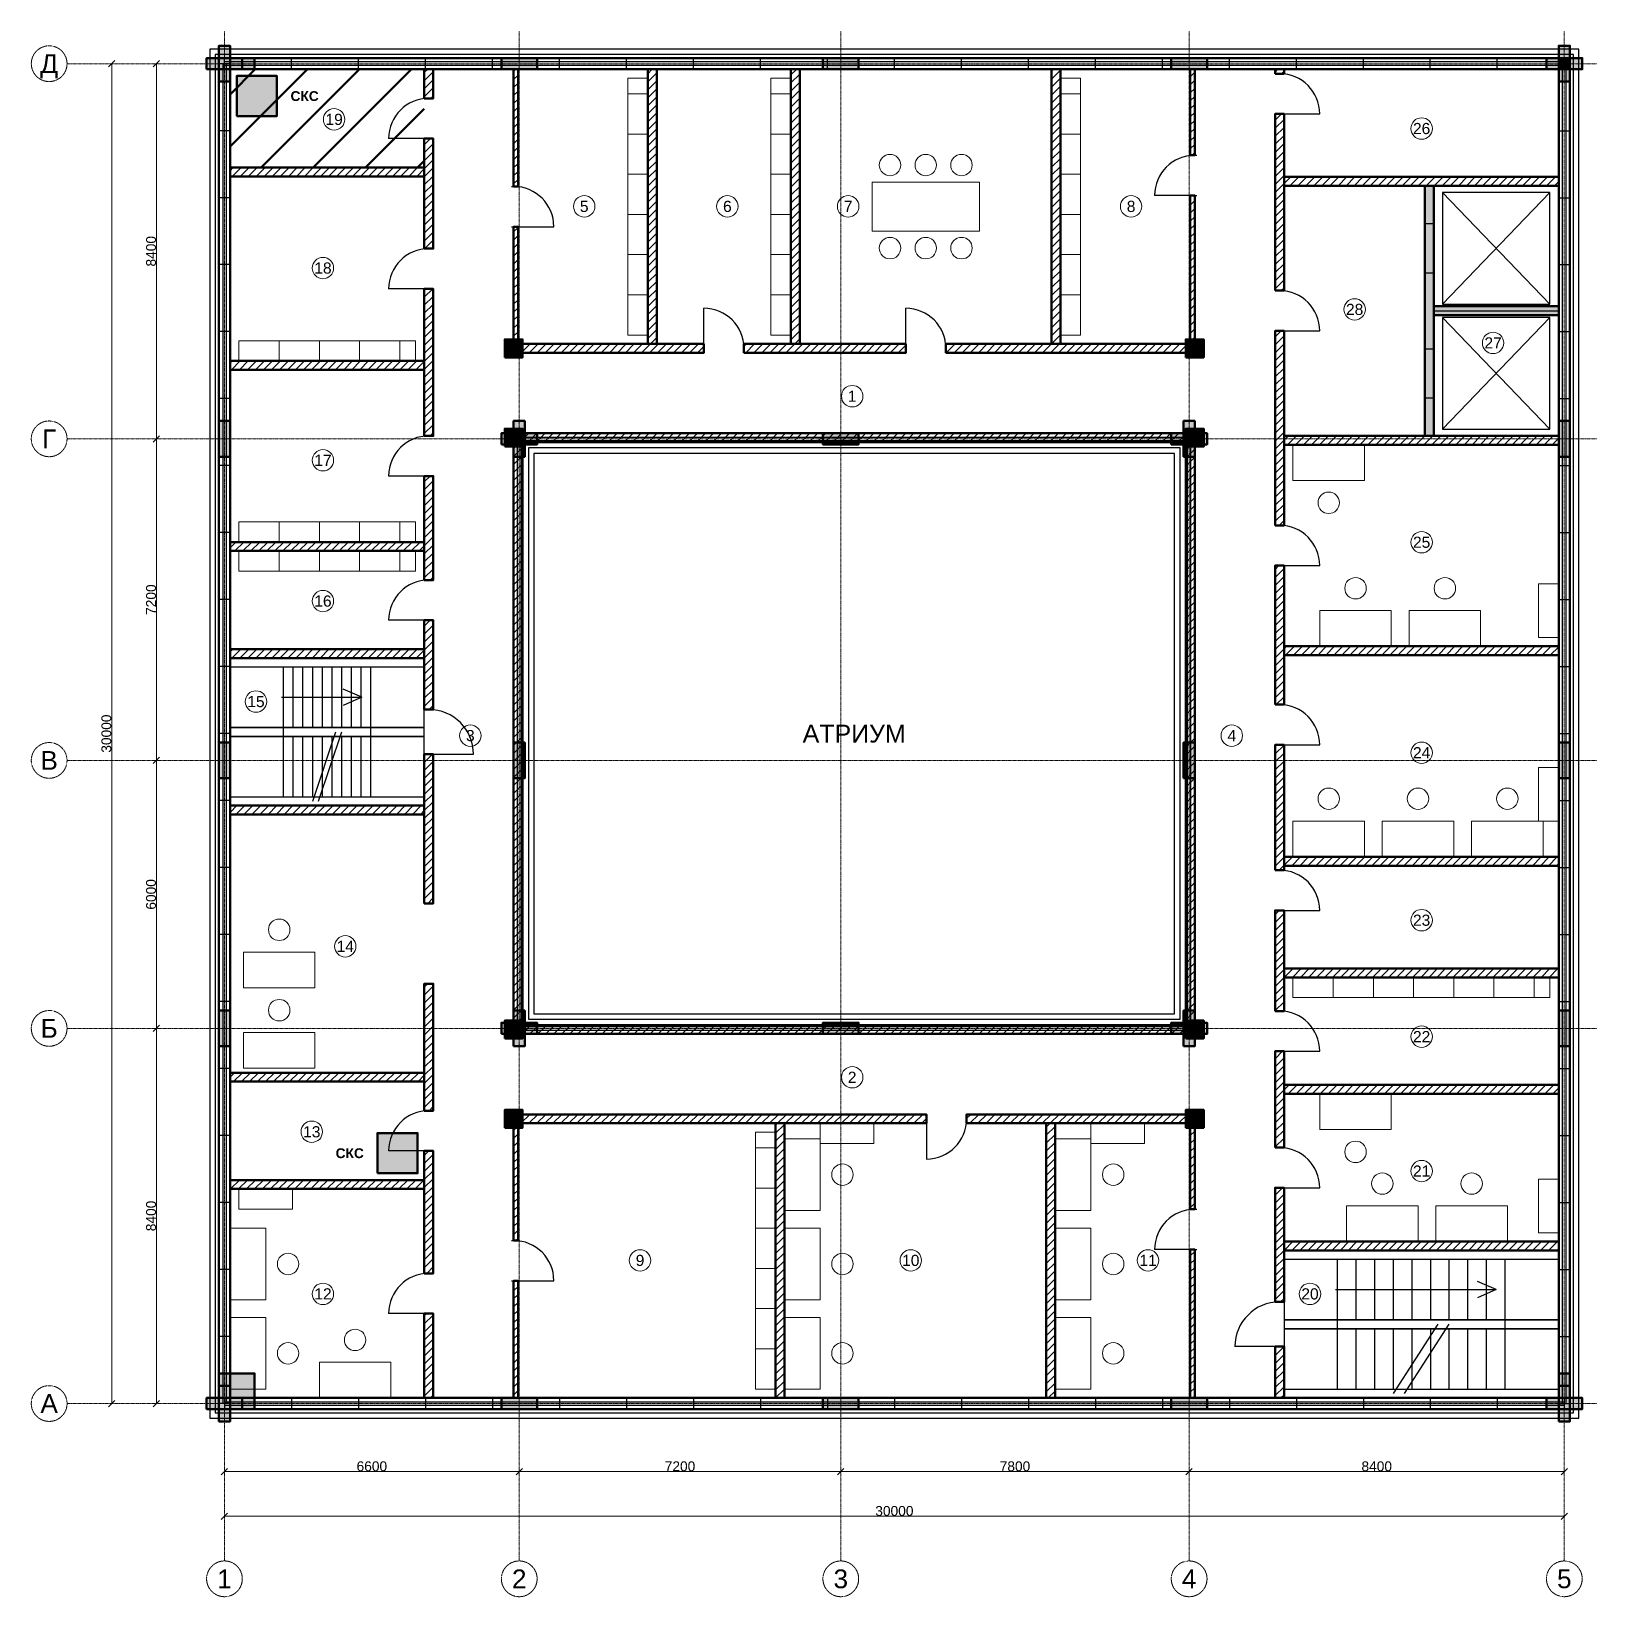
# Model space of a CAD drawing. Header units: millimetres. Extents: x -4325 to 30725, y -4325 to 30725.
import ezdxf
from ezdxf.enums import TextEntityAlignment as Align

# ---------------------------------------------------------------- set-up
doc = ezdxf.new("R2010")
doc.units = ezdxf.units.MM
doc.linetypes.add('CENTER2', pattern=[2.541, 1.587, -0.318, 0.318, -0.318])
for name, color, linetype, lineweight in [('A-ANNO-ROOM', 7, 'CONTINUOUS', 18), ('A-DIMS', 8, 'CONTINUOUS', 13), ('A-DOOR', 3, 'CONTINUOUS', 25), ('A-ELEV', 7, 'CONTINUOUS', 25), ('A-FACADE-PANEL', 8, 'CONTINUOUS', 25), ('A-FURN', 8, 'CONTINUOUS', 18), ('A-GLAZ-RIBBON', 5, 'CONTINUOUS', 25), ('A-GRID', 8, 'CENTER2', 13), ('A-HATCH', 9, 'CONTINUOUS', 9), ('A-OUTLINE', 7, 'CONTINUOUS', 50), ('A-STAIR', 7, 'CONTINUOUS', 25), ('A-WALL-BLOCK', 9, 'CONTINUOUS', 50), ('A-WALL-RC', 7, 'CONTINUOUS', 50), ('E-SCS-RISER', 1, 'CONTINUOUS', 50), ('E-SERVER-ROOM', 1, 'CONTINUOUS', 50)]:
    doc.layers.add(name, color=color, linetype=linetype, lineweight=lineweight)
doc.styles.add('Arial', font='arial.ttf')
doc.styles.add('Arial-Bold', font='arialbd.ttf')
doc.styles.get("Standard").update_dxf_attribs({"font": 'arial.ttf'})

msp = doc.modelspace()

# ---------------------------------------------------------------- hatches: boundary and pattern name
at = {"layer": 'A-HATCH'}
h = msp.add_hatch(dxfattribs=at)
h.set_pattern_fill('ANSI31', scale=40)
h.paths.add_polyline_path([(4475, 29224), (4675, 29224), (4675, 29875), (4675, 29875), (4475, 29875), (4475, 29875)])
h = msp.add_hatch(dxfattribs=at)
h.set_pattern_fill('ANSI31', scale=40)
h.paths.add_polyline_path([(6475, 27250), (6575, 27250), (6575, 29875), (6575, 29875), (6475, 29875), (6475, 29875)])
h = msp.add_hatch(dxfattribs=at)
h.set_pattern_fill('ANSI31', scale=40)
h.paths.add_polyline_path([(9480, 23725), (9680, 23725), (9680, 29875), (9680, 29875), (9480, 29875), (9480, 29875)])
h = msp.add_hatch(dxfattribs=at)
h.set_pattern_fill('ANSI31', scale=40)
h.paths.add_polyline_path([(12685, 23725), (12885, 23725), (12885, 29875), (12885, 29875), (12685, 29875), (12685, 29875)])
h = msp.add_hatch(dxfattribs=at)
h.set_pattern_fill('ANSI31', scale=40)
h.paths.add_polyline_path([(18520, 23725), (18720, 23725), (18720, 29875), (18720, 29875), (18520, 29875), (18520, 29875)])
h = msp.add_hatch(dxfattribs=at)
h.set_pattern_fill('ANSI31', scale=40)
h.paths.add_polyline_path([(21625, 27950), (21725, 27950), (21725, 29875), (21725, 29875), (21625, 29875), (21625, 29875)])
h = msp.add_hatch(dxfattribs=at)
h.set_pattern_fill('ANSI31', scale=40)
h.paths.add_polyline_path([(23525, 29775), (23725, 29775), (23725, 29875), (23725, 29875), (23525, 29875), (23525, 29875)])
h = msp.add_hatch(dxfattribs=at)
h.set_pattern_fill('ANSI31', scale=40)
h.paths.add_polyline_path([(23525, 24918), (23725, 24918), (23725, 28875), (23525, 28875)])
h = msp.add_hatch(dxfattribs=at)
h.set_pattern_fill('ANSI31', scale=40)
h.paths.add_polyline_path([(4475, 25858.5), (4675, 25858.5), (4675, 28324), (4475, 28324)])
h = msp.add_hatch(dxfattribs=at)
h.set_pattern_fill('ANSI31', scale=40)
h.paths.add_polyline_path([(125, 27473), (125, 27473), (4475, 27473), (4475, 27673), (125, 27673), (125, 27673)])
h = msp.add_hatch(dxfattribs=at)
h.set_pattern_fill('ANSI31', scale=40)
h.paths.add_polyline_path([(23725, 27268), (29875, 27268), (29875, 27268), (29875, 27468), (29875, 27468), (23725, 27468)])
h = msp.add_hatch(dxfattribs=at)
h.set_pattern_fill('ANSI31', scale=40)
h.paths.add_polyline_path([(21625, 23725), (21725, 23725), (21725, 27050), (21625, 27050)])
h = msp.add_hatch(dxfattribs=at)
h.set_pattern_fill('ANSI31', scale=40)
h.paths.add_polyline_path([(6475, 23725), (6575, 23725), (6575, 26350), (6475, 26350)])
h = msp.add_hatch(dxfattribs=at)
h.set_pattern_fill('ANSI31', scale=40)
h.paths.add_polyline_path([(4475, 21667), (4675, 21667), (4675, 24958.5), (4475, 24958.5)])
h = msp.add_hatch(dxfattribs=at)
h.set_pattern_fill('ANSI31', scale=40)
h.paths.add_polyline_path([(23525, 19661.5), (23725, 19661.5), (23725, 24018), (23525, 24018)])
h = msp.add_hatch(dxfattribs=at)
h.set_pattern_fill('ANSI31', scale=40)
h.paths.add_polyline_path([(6475, 23525), (10732.5, 23525), (10732.5, 23725), (6475, 23725)])
h = msp.add_hatch(dxfattribs=at)
h.set_pattern_fill('ANSI31', scale=40)
h.paths.add_polyline_path([(11632.5, 23525), (15252.5, 23525), (15252.5, 23725), (11632.5, 23725)])
h = msp.add_hatch(dxfattribs=at)
h.set_pattern_fill('ANSI31', scale=40)
h.paths.add_polyline_path([(16152.5, 23525), (21725, 23525), (21725, 23725), (16152.5, 23725)])
h = msp.add_hatch(dxfattribs=at)
h.set_pattern_fill('ANSI31', scale=40)
h.paths.add_polyline_path([(125, 23144), (125, 23144), (4475, 23144), (4475, 23344), (125, 23344), (125, 23344)])
h = msp.add_hatch(dxfattribs=at)
h.set_pattern_fill('ANSI31', scale=40)
h.paths.add_polyline_path([(6475, 21525), (21725, 21525), (21725, 21725), (6475, 21725)])
h = msp.add_hatch(dxfattribs=at)
h.set_pattern_fill('ANSI31', scale=40)
h.paths.add_polyline_path([(6475, 8475), (6675, 8475), (6675, 21525), (6475, 21525)])
h = msp.add_hatch(dxfattribs=at)
h.set_pattern_fill('ANSI31', scale=40)
h.paths.add_polyline_path([(21525, 8475), (21725, 8475), (21725, 21525), (21525, 21525)])
h = msp.add_hatch(dxfattribs=at)
h.set_pattern_fill('ANSI31', scale=40)
h.paths.add_polyline_path([(23725, 21468), (29875, 21468), (29875, 21468), (29875, 21668), (29875, 21668), (23725, 21668)])
h = msp.add_hatch(dxfattribs=at)
h.set_pattern_fill('ANSI31', scale=40)
h.paths.add_polyline_path([(4475, 18439), (4675, 18439), (4675, 20767), (4475, 20767)])
h = msp.add_hatch(dxfattribs=at)
h.set_pattern_fill('ANSI31', scale=40)
h.paths.add_polyline_path([(125, 19090), (125, 19090), (4475, 19090), (4475, 19290), (125, 19290), (125, 19290)])
h = msp.add_hatch(dxfattribs=at)
h.set_pattern_fill('ANSI31', scale=40)
h.paths.add_polyline_path([(23525, 15648.5), (23725, 15648.5), (23725, 18761.5), (23525, 18761.5)])
h = msp.add_hatch(dxfattribs=at)
h.set_pattern_fill('ANSI31', scale=40)
h.paths.add_polyline_path([(4475, 15538), (4675, 15538), (4675, 17539), (4475, 17539)])
h = msp.add_hatch(dxfattribs=at)
h.set_pattern_fill('ANSI31', scale=40)
h.paths.add_polyline_path([(125, 16688), (125, 16688), (4475, 16688), (4475, 16888), (125, 16888), (125, 16888)])
h = msp.add_hatch(dxfattribs=at)
h.set_pattern_fill('ANSI31', scale=40)
h.paths.add_polyline_path([(23725, 16755), (29875, 16755), (29875, 16755), (29875, 16955), (29875, 16955), (23725, 16955)])
h = msp.add_hatch(dxfattribs=at)
h.set_pattern_fill('ANSI31', scale=40)
h.paths.add_polyline_path([(23525, 11942), (23725, 11942), (23725, 14748.5), (23525, 14748.5)])
h = msp.add_hatch(dxfattribs=at)
h.set_pattern_fill('ANSI31', scale=40)
h.paths.add_polyline_path([(4475, 11197.5), (4675, 11197.5), (4675, 14538), (4475, 14538)])
h = msp.add_hatch(dxfattribs=at)
h.set_pattern_fill('ANSI31', scale=40)
h.paths.add_polyline_path([(125, 13188), (125, 13188), (4475, 13188), (4475, 13388), (125, 13388), (125, 13388)])
h = msp.add_hatch(dxfattribs=at)
h.set_pattern_fill('ANSI31', scale=40)
h.paths.add_polyline_path([(23725, 12042), (29875, 12042), (29875, 12042), (29875, 12242), (29875, 12242), (23725, 12242)])
h = msp.add_hatch(dxfattribs=at)
h.set_pattern_fill('ANSI31', scale=40)
h.paths.add_polyline_path([(23525, 8788.5), (23725, 8788.5), (23725, 11042), (23525, 11042)])
h = msp.add_hatch(dxfattribs=at)
h.set_pattern_fill('ANSI31', scale=40)
h.paths.add_polyline_path([(23725, 9542), (29875, 9542), (29875, 9542), (29875, 9742), (29875, 9742), (23725, 9742)])
h = msp.add_hatch(dxfattribs=at)
h.set_pattern_fill('ANSI31', scale=40)
h.paths.add_polyline_path([(4475, 6556), (4675, 6556), (4675, 9397.5), (4475, 9397.5)])
h = msp.add_hatch(dxfattribs=at)
h.set_pattern_fill('ANSI31', scale=40)
h.paths.add_polyline_path([(6475, 8275), (21725, 8275), (21725, 8475), (6475, 8475)])
h = msp.add_hatch(dxfattribs=at)
h.set_pattern_fill('ANSI31', scale=40)
h.paths.add_polyline_path([(23525, 5730), (23725, 5730), (23725, 7888.5), (23525, 7888.5)])
h = msp.add_hatch(dxfattribs=at)
h.set_pattern_fill('ANSI31', scale=40)
h.paths.add_polyline_path([(125, 7207), (125, 7207), (4475, 7207), (4475, 7407), (125, 7407), (125, 7407)])
h = msp.add_hatch(dxfattribs=at)
h.set_pattern_fill('ANSI31', scale=40)
h.paths.add_polyline_path([(23725, 6935), (29875, 6935), (29875, 6935), (29875, 7135), (29875, 7135), (23725, 7135)])
h = msp.add_hatch(dxfattribs=at)
h.set_pattern_fill('ANSI31', scale=40)
h.paths.add_polyline_path([(6475, 6275), (15718, 6275), (15718, 6475), (6475, 6475)])
h = msp.add_hatch(dxfattribs=at)
h.set_pattern_fill('ANSI31', scale=40)
h.paths.add_polyline_path([(16618, 6275), (21725, 6275), (21725, 6475), (16618, 6475)])
h = msp.add_hatch(dxfattribs=at)
h.set_pattern_fill('ANSI31', scale=40)
h.paths.add_polyline_path([(6475, 3650), (6575, 3650), (6575, 6275), (6475, 6275)])
h = msp.add_hatch(dxfattribs=at)
h.set_pattern_fill('ANSI31', scale=40)
h.paths.add_polyline_path([(12337, 125), (12537, 125), (12537, 125), (12537, 6275), (12337, 6275), (12337, 125)])
h = msp.add_hatch(dxfattribs=at)
h.set_pattern_fill('ANSI31', scale=40)
h.paths.add_polyline_path([(18399, 125), (18599, 125), (18599, 125), (18599, 6275), (18399, 6275), (18399, 125)])
h = msp.add_hatch(dxfattribs=at)
h.set_pattern_fill('ANSI31', scale=40)
h.paths.add_polyline_path([(21625, 4350), (21725, 4350), (21725, 6275), (21625, 6275)])
h = msp.add_hatch(dxfattribs=at)
h.set_pattern_fill('ANSI31', scale=40)
h.paths.add_polyline_path([(4475, 2915), (4675, 2915), (4675, 5656), (4475, 5656)])
h = msp.add_hatch(dxfattribs=at)
h.set_pattern_fill('ANSI31', scale=40)
h.paths.add_polyline_path([(125, 4805), (125, 4805), (4475, 4805), (4475, 5005), (125, 5005), (125, 5005)])
h = msp.add_hatch(dxfattribs=at)
h.set_pattern_fill('ANSI31', scale=40)
h.paths.add_polyline_path([(23525, 2275), (23725, 2275), (23725, 4830), (23525, 4830)])
h = msp.add_hatch(dxfattribs=at)
h.set_pattern_fill('ANSI31', scale=40)
h.paths.add_polyline_path([(23725, 3425), (29875, 3425), (29875, 3425), (29875, 3625), (29875, 3625), (23725, 3625)])
h = msp.add_hatch(dxfattribs=at)
h.set_pattern_fill('ANSI31', scale=40)
h.paths.add_polyline_path([(21625, 125), (21725, 125), (21725, 125), (21725, 3450), (21625, 3450), (21625, 125)])
h = msp.add_hatch(dxfattribs=at)
h.set_pattern_fill('ANSI31', scale=40)
h.paths.add_polyline_path([(6475, 125), (6575, 125), (6575, 125), (6575, 2750), (6475, 2750), (6475, 125)])
h = msp.add_hatch(dxfattribs=at)
h.set_pattern_fill('ANSI31', scale=40)
h.paths.add_polyline_path([(4475, 125), (4675, 125), (4675, 125), (4675, 2015), (4475, 2015), (4475, 125)])
h = msp.add_hatch(dxfattribs=at)
h.set_pattern_fill('ANSI31', scale=40)
h.paths.add_polyline_path([(23525, 125), (23725, 125), (23725, 125), (23725, 1275), (23525, 1275), (23525, 125)])
at = {"layer": 'A-WALL-RC'}
h = msp.add_hatch(color=7, dxfattribs=at)
h.dxf.hatch_style = 1
h.paths.add_polyline_path([(-125, 29600), (125, 29600), (125, 30400), (-125, 30400)])
h = msp.add_hatch(color=7, dxfattribs=at)
h.dxf.hatch_style = 1
h.paths.add_polyline_path([(29875, 29600), (30125, 29600), (30125, 30400), (29875, 30400)])
h = msp.add_hatch(color=7, dxfattribs=at)
h.dxf.hatch_style = 1
h.paths.add_polyline_path([(-400, 29875), (400, 29875), (400, 30125), (-400, 30125)])
h = msp.add_hatch(color=7, dxfattribs=at)
h.dxf.hatch_style = 1
h.paths.add_polyline_path([(-125, 29875), (675, 29875), (675, 30125), (-125, 30125)])
h = msp.add_hatch(color=7, dxfattribs=at)
h.dxf.hatch_style = 1
h.paths.add_polyline_path([(6200, 29875), (7000, 29875), (7000, 30125), (6200, 30125)])
h = msp.add_hatch(color=7, dxfattribs=at)
h.dxf.hatch_style = 1
h.paths.add_polyline_path([(13400, 29875), (14200, 29875), (14200, 30125), (13400, 30125)])
h = msp.add_hatch(color=7, dxfattribs=at)
h.dxf.hatch_style = 1
h.paths.add_polyline_path([(21200, 29875), (22000, 29875), (22000, 30125), (21200, 30125)])
h = msp.add_hatch(color=7, dxfattribs=at)
h.dxf.hatch_style = 1
h.paths.add_polyline_path([(29600, 29875), (30400, 29875), (30400, 30125), (29600, 30125)])
h = msp.add_hatch(color=7, dxfattribs=at)
h.dxf.hatch_style = 1
h.paths.add_polyline_path([(29875, 29875), (30125, 29875), (30125, 30125), (29875, 30125)])
h = msp.add_hatch(color=7, dxfattribs=at)
h.dxf.hatch_style = 1
h.paths.add_polyline_path([(26875, 21668), (27075, 21668), (27075, 27268), (26875, 27268)])
h = msp.add_hatch(color=7, dxfattribs=at)
h.dxf.hatch_style = 1
h.paths.add_polyline_path([(27075, 24368), (29875, 24368), (29875, 24368), (29875, 24568), (29875, 24568), (27075, 24568)])
h = msp.add_hatch(color=7, dxfattribs=at)
h.dxf.hatch_style = 1
h.paths.add_polyline_path([(6275, 23425), (6675, 23425), (6675, 23825), (6275, 23825)])
h = msp.add_hatch(color=7, dxfattribs=at)
h.dxf.hatch_style = 1
h.paths.add_polyline_path([(21525, 23425), (21925, 23425), (21925, 23825), (21525, 23825)])
h = msp.add_hatch(color=7, dxfattribs=at)
h.dxf.hatch_style = 1
h.paths.add_polyline_path([(-125, 21200), (125, 21200), (125, 22000), (-125, 22000)])
h = msp.add_hatch(color=7, dxfattribs=at)
h.dxf.hatch_style = 1
h.paths.add_polyline_path([(6275, 21425), (6675, 21425), (6675, 21825), (6275, 21825)])
h = msp.add_hatch(color=7, dxfattribs=at)
h.dxf.hatch_style = 1
h.paths.add_polyline_path([(6475, 21200), (6725, 21200), (6725, 22000), (6475, 22000)])
h = msp.add_hatch(color=7, dxfattribs=at)
h.dxf.hatch_style = 1
h.paths.add_polyline_path([(21475, 21200), (21725, 21200), (21725, 22000), (21475, 22000)])
h = msp.add_hatch(color=7, dxfattribs=at)
h.dxf.hatch_style = 1
h.paths.add_polyline_path([(21525, 21425), (21925, 21425), (21925, 21825), (21525, 21825)])
h = msp.add_hatch(color=7, dxfattribs=at)
h.dxf.hatch_style = 1
h.paths.add_polyline_path([(29875, 21200), (30125, 21200), (30125, 22000), (29875, 22000)])
h = msp.add_hatch(color=7, dxfattribs=at)
h.dxf.hatch_style = 1
h.paths.add_polyline_path([(6200, 21475), (7000, 21475), (7000, 21725), (6200, 21725)])
h = msp.add_hatch(color=7, dxfattribs=at)
h.dxf.hatch_style = 1
h.paths.add_polyline_path([(13400, 21475), (14200, 21475), (14200, 21725), (13400, 21725)])
h = msp.add_hatch(color=7, dxfattribs=at)
h.dxf.hatch_style = 1
h.paths.add_polyline_path([(21200, 21475), (22000, 21475), (22000, 21725), (21200, 21725)])
h = msp.add_hatch(color=7, dxfattribs=at)
h.dxf.hatch_style = 1
h.paths.add_polyline_path([(-125, 14000), (125, 14000), (125, 14800), (-125, 14800)])
h = msp.add_hatch(color=7, dxfattribs=at)
h.dxf.hatch_style = 1
h.paths.add_polyline_path([(6475, 14000), (6725, 14000), (6725, 14800), (6475, 14800)])
h = msp.add_hatch(color=7, dxfattribs=at)
h.dxf.hatch_style = 1
h.paths.add_polyline_path([(21475, 14000), (21725, 14000), (21725, 14800), (21475, 14800)])
h = msp.add_hatch(color=7, dxfattribs=at)
h.dxf.hatch_style = 1
h.paths.add_polyline_path([(29875, 14000), (30125, 14000), (30125, 14800), (29875, 14800)])
h = msp.add_hatch(color=7, dxfattribs=at)
h.dxf.hatch_style = 1
h.paths.add_polyline_path([(-125, 8000), (125, 8000), (125, 8800), (-125, 8800)])
h = msp.add_hatch(color=7, dxfattribs=at)
h.dxf.hatch_style = 1
h.paths.add_polyline_path([(6475, 8000), (6725, 8000), (6725, 8800), (6475, 8800)])
h = msp.add_hatch(color=7, dxfattribs=at)
h.dxf.hatch_style = 1
h.paths.add_polyline_path([(21475, 8000), (21725, 8000), (21725, 8800), (21475, 8800)])
h = msp.add_hatch(color=7, dxfattribs=at)
h.dxf.hatch_style = 1
h.paths.add_polyline_path([(29875, 8000), (30125, 8000), (30125, 8800), (29875, 8800)])
h = msp.add_hatch(color=7, dxfattribs=at)
h.dxf.hatch_style = 1
h.paths.add_polyline_path([(6200, 8275), (7000, 8275), (7000, 8525), (6200, 8525)])
h = msp.add_hatch(color=7, dxfattribs=at)
h.dxf.hatch_style = 1
h.paths.add_polyline_path([(6275, 8175), (6675, 8175), (6675, 8575), (6275, 8575)])
h = msp.add_hatch(color=7, dxfattribs=at)
h.dxf.hatch_style = 1
h.paths.add_polyline_path([(13400, 8275), (14200, 8275), (14200, 8525), (13400, 8525)])
h = msp.add_hatch(color=7, dxfattribs=at)
h.dxf.hatch_style = 1
h.paths.add_polyline_path([(21200, 8275), (22000, 8275), (22000, 8525), (21200, 8525)])
h = msp.add_hatch(color=7, dxfattribs=at)
h.dxf.hatch_style = 1
h.paths.add_polyline_path([(21525, 8175), (21925, 8175), (21925, 8575), (21525, 8575)])
h = msp.add_hatch(color=7, dxfattribs=at)
h.dxf.hatch_style = 1
h.paths.add_polyline_path([(6275, 6175), (6675, 6175), (6675, 6575), (6275, 6575)])
h = msp.add_hatch(color=7, dxfattribs=at)
h.dxf.hatch_style = 1
h.paths.add_polyline_path([(21525, 6175), (21925, 6175), (21925, 6575), (21525, 6575)])
h = msp.add_hatch(color=7, dxfattribs=at)
h.dxf.hatch_style = 1
h.paths.add_polyline_path([(-125, -125), (675, -125), (675, 675), (-125, 675)])
h = msp.add_hatch(color=7, dxfattribs=at)
h.dxf.hatch_style = 1
h.paths.add_polyline_path([(-125, -400), (125, -400), (125, 400), (-125, 400)])
h = msp.add_hatch(color=7, dxfattribs=at)
h.dxf.hatch_style = 1
h.paths.add_polyline_path([(29875, -125), (30125, -125), (30125, 675), (29875, 675)])
h = msp.add_hatch(color=7, dxfattribs=at)
h.dxf.hatch_style = 1
h.paths.add_polyline_path([(29875, -400), (30125, -400), (30125, 400), (29875, 400)])
h = msp.add_hatch(color=7, dxfattribs=at)
h.dxf.hatch_style = 1
h.paths.add_polyline_path([(-400, -125), (400, -125), (400, 125), (-400, 125)])
h = msp.add_hatch(color=7, dxfattribs=at)
h.dxf.hatch_style = 1
h.paths.add_polyline_path([(6200, -125), (7000, -125), (7000, 125), (6200, 125)])
h = msp.add_hatch(color=7, dxfattribs=at)
h.dxf.hatch_style = 1
h.paths.add_polyline_path([(13400, -125), (14200, -125), (14200, 125), (13400, 125)])
h = msp.add_hatch(color=7, dxfattribs=at)
h.dxf.hatch_style = 1
h.paths.add_polyline_path([(21200, -125), (22000, -125), (22000, 125), (21200, 125)])
h = msp.add_hatch(color=7, dxfattribs=at)
h.dxf.hatch_style = 1
h.paths.add_polyline_path([(29600, -125), (30400, -125), (30400, 125), (29600, 125)])
at = {"layer": 'E-SCS-RISER'}
h = msp.add_hatch(color=7, dxfattribs=at)
h.dxf.hatch_style = 1
h.paths.add_polyline_path([(275, 28825), (1175, 28825), (1175, 29725), (275, 29725)])
h = msp.add_hatch(color=7, dxfattribs=at)
h.dxf.hatch_style = 1
h.paths.add_polyline_path([(3425, 5155), (4325, 5155), (4325, 6055), (3425, 6055)])
at = {"layer": 'E-SERVER-ROOM'}
h = msp.add_hatch(dxfattribs=at)
h.set_pattern_fill('ANSI31', scale=260)
h.paths.add_polyline_path([(125, 27673), (4475, 27673), (4475, 29875), (125, 29875)])

# ---------------------------------------------------------------- linework, layer by layer
at = {"layer": 'A-ANNO-ROOM'}
for centre in [(2455, 28753), (26805, 28548), (8055, 26805), (11260, 26805), (13965, 26805), (20300, 26805), (2205, 25424), (25305, 24498), (28405, 23748), (14055, 22555), (2205, 21120), (26805, 19285), (2205, 17968), (705, 15718), (5505, 14955), (22555, 14955), (26805, 14572), (26805, 10822), (2705, 10237), (26805, 8215), (14055, 7305), (1955, 6085), (26805, 5205), (9305, 3205), (15367, 3205), (20679, 3205), (2205, 2455), (24305, 2455)]:
    msp.add_circle(centre, 240, dxfattribs=at)
at = {"layer": 'A-DIMS'}
for p, q in [((-2595.71, 29929.29), (-2454.29, 30070.71)), ((-2525, 0), (-2525, 30000)), ((-1595.71, 29929.29), (-1454.29, 30070.71)), ((-1525, 21600), (-1525, 30000)), ((-1595.71, 21529.29), (-1454.29, 21670.71)), ((-1595.71, 21529.29), (-1454.29, 21670.71)), ((-1525, 14400), (-1525, 21600)), ((-1595.71, 14329.29), (-1454.29, 14470.71)), ((-1595.71, 14329.29), (-1454.29, 14470.71)), ((-1525, 8400), (-1525, 14400)), ((-1595.71, 8329.29), (-1454.29, 8470.71)), ((-1595.71, 8329.29), (-1454.29, 8470.71)), ((-1525, 0), (-1525, 8400)), ((-2595.71, -70.71), (-2454.29, 70.71)), ((-1595.71, -70.71), (-1454.29, 70.71)), ((-70.71, -1595.71), (70.71, -1454.29)), ((0, -1525), (6600, -1525)), ((6529.29, -1595.71), (6670.71, -1454.29)), ((6529.29, -1595.71), (6670.71, -1454.29)), ((6600, -1525), (13800, -1525)), ((13729.29, -1595.71), (13870.71, -1454.29)), ((13729.29, -1595.71), (13870.71, -1454.29)), ((13800, -1525), (21600, -1525)), ((21529.29, -1595.71), (21670.71, -1454.29)), ((21529.29, -1595.71), (21670.71, -1454.29)), ((21600, -1525), (30000, -1525)), ((29929.29, -1595.71), (30070.71, -1454.29)), ((-70.71, -2595.71), (70.71, -2454.29)), ((0, -2525), (30000, -2525)), ((29929.29, -2595.71), (30070.71, -2454.29))]:
    msp.add_line(p, q, dxfattribs=at)
at = {"layer": 'A-DOOR'}
for p, q in [((23525, 29775), (23725, 29775)), ((4475, 29224), (4675, 29224)), ((23525, 28875), (23725, 28875)), ((23625, 28875), (24525, 28875)), ((4575, 28324), (3675, 28324)), ((4475, 28324), (4675, 28324)), ((21675, 27950), (21775, 27950)), ((6425, 27250), (6525, 27250)), ((21725, 27050), (20825, 27050)), ((21675, 27050), (21775, 27050)), ((6425, 26350), (6525, 26350)), ((6475, 26350), (7375, 26350)), ((26875, 26418), (27075, 26418)), ((4475, 25858.5), (4675, 25858.5)), ((26875, 25318), (27075, 25318)), ((4575, 24958.5), (3675, 24958.5)), ((4475, 24958.5), (4675, 24958.5)), ((23525, 24918), (23725, 24918)), ((10732.5, 23625), (10732.5, 24525)), ((15252.5, 23625), (15252.5, 24525)), ((23525, 24018), (23725, 24018)), ((23625, 24018), (24525, 24018)), ((10732.5, 23525), (10732.5, 23725)), ((11632.5, 23525), (11632.5, 23725)), ((15252.5, 23525), (15252.5, 23725)), ((16152.5, 23525), (16152.5, 23725)), ((26875, 23618), (27075, 23618)), ((26875, 22518), (27075, 22518)), ((4475, 21667), (4675, 21667)), ((4575, 20767), (3675, 20767)), ((4475, 20767), (4675, 20767)), ((23525, 19661.5), (23725, 19661.5)), ((23525, 18761.5), (23725, 18761.5)), ((23625, 18761.5), (24525, 18761.5)), ((4475, 18439), (4675, 18439)), ((4575, 17539), (3675, 17539)), ((4475, 17539), (4675, 17539)), ((4475, 15538), (4675, 15538)), ((23525, 15648.5), (23725, 15648.5)), ((23525, 14748.5), (23725, 14748.5)), ((23625, 14748.5), (24525, 14748.5)), ((4475, 14538), (4675, 14538)), ((4575, 14538), (5575, 14538)), ((23525, 11942), (23725, 11942)), ((4475, 11197.5), (4675, 11197.5)), ((23525, 11042), (23725, 11042)), ((23625, 11042), (24525, 11042)), ((4475, 9397.5), (4675, 9397.5)), ((23525, 8788.5), (23725, 8788.5)), ((23525, 7888.5), (23725, 7888.5)), ((23625, 7888.5), (24525, 7888.5)), ((4475, 6556), (4675, 6556)), ((15718, 6275), (15718, 6475)), ((15718, 6375), (15718, 5475)), ((16618, 6275), (16618, 6475)), ((4575, 5656), (3675, 5656)), ((4475, 5656), (4675, 5656)), ((23525, 5730), (23725, 5730)), ((23525, 4830), (23725, 4830)), ((23625, 4830), (24525, 4830)), ((21675, 4350), (21775, 4350)), ((6425, 3650), (6525, 3650)), ((21725, 3450), (20825, 3450)), ((21675, 3450), (21775, 3450)), ((4475, 2915), (4675, 2915)), ((6425, 2750), (6525, 2750)), ((6475, 2750), (7375, 2750)), ((23525, 2275), (23725, 2275)), ((4575, 2015), (3675, 2015)), ((4475, 2015), (4675, 2015)), ((23625, 1275), (22625, 1275)), ((23525, 1275), (23725, 1275))]:
    msp.add_line(p, q, dxfattribs=at)
for centre, radius, start, end in [((23625, 28875), 900, 0, 90), ((4575, 28324), 900, 90, 180), ((21725, 27050), 900, 90, 180), ((6475, 26350), 900, 0, 90), ((4575, 24958.5), 900, 90, 180), ((23625, 24018), 900, 0, 90), ((10732.5, 23625), 900, 0, 90), ((15252.5, 23625), 900, 0, 90), ((4575, 20767), 900, 90, 180), ((23625, 18761.5), 900, 0, 90), ((4575, 17539), 900, 90, 180), ((4575, 14538), 1000, 0, 90), ((23625, 14748.5), 900, 0, 90), ((23625, 11042), 900, 0, 90), ((23625, 7888.5), 900, 0, 90), ((4575, 5656), 900, 90, 180), ((15718, 6375), 900, -90, 0), ((23625, 4830), 900, 0, 90), ((21725, 3450), 900, 90, 180), ((6475, 2750), 900, 0, 90), ((4575, 2015), 900, 90, 180), ((23625, 1275), 1000, 90, 180)]:
    msp.add_arc(centre, radius, start, end, dxfattribs=at)
at = {"layer": 'A-ELEV'}
for p, q in [((27275, 24618), (29675, 27118)), ((27275, 27118), (29675, 24618)), ((27075, 24468), (29875, 24468)), ((27275, 21818), (29675, 24318)), ((27275, 24318), (29675, 21818))]:
    msp.add_line(p, q, dxfattribs=at)
for points in [[(27275, 24618), (29675, 24618), (29675, 27118), (27275, 27118)], [(27275, 21818), (29675, 21818), (29675, 24318), (27275, 24318)]]:
    msp.add_lwpolyline(points, close=True, dxfattribs=at)
at = {"layer": 'A-FACADE-PANEL'}
for points in [[(-325, -325), (30325, -325), (30325, 30325), (-325, 30325)], [(-205, -205), (30205, -205), (30205, 30205), (-205, 30205)], [(6805, 8605), (21395, 8605), (21395, 21395), (6805, 21395)], [(6925, 8725), (21275, 8725), (21275, 21275), (6925, 21275)]]:
    msp.add_lwpolyline(points, close=True, dxfattribs=at)
at = {"layer": 'A-FURN'}
for p, q in [((9030, 29325), (9480, 29325)), ((12235, 29325), (12685, 29325)), ((18720, 29325), (19170, 29325)), ((9030, 28425), (9480, 28425)), ((12235, 28425), (12685, 28425)), ((18720, 28425), (19170, 28425)), ((9030, 27525), (9480, 27525)), ((12235, 27525), (12685, 27525)), ((18720, 27525), (19170, 27525)), ((9030, 26625), (9480, 26625)), ((12235, 26625), (12685, 26625)), ((18720, 26625), (19170, 26625)), ((9030, 25725), (9480, 25725)), ((12235, 25725), (12685, 25725)), ((18720, 25725), (19170, 25725)), ((9030, 24825), (9480, 24825)), ((12235, 24825), (12685, 24825)), ((18720, 24825), (19170, 24825)), ((1225, 23344), (1225, 23794)), ((2125, 23344), (2125, 23794)), ((3025, 23344), (3025, 23794)), ((3925, 23344), (3925, 23794)), ((1225, 19290), (1225, 19740)), ((2125, 19290), (2125, 19740)), ((3025, 19290), (3025, 19740)), ((3925, 19290), (3925, 19740)), ((1225, 18640), (1225, 19090)), ((2125, 18640), (2125, 19090)), ((3025, 18640), (3025, 19090)), ((3925, 18640), (3925, 19090)), ((24825, 9092), (24825, 9542)), ((25725, 9092), (25725, 9542)), ((26625, 9092), (26625, 9542)), ((27525, 9092), (27525, 9542)), ((28425, 9092), (28425, 9542)), ((29325, 9092), (29325, 9542)), ((11887, 5725), (12337, 5725)), ((11887, 4825), (12337, 4825)), ((11887, 3925), (12337, 3925)), ((11887, 3025), (12337, 3025)), ((11887, 2125), (12337, 2125)), ((11887, 1225), (12337, 1225))]:
    msp.add_line(p, q, dxfattribs=at)
for points in [[(9030, 23925), (9480, 23925), (9480, 29675), (9030, 29675)], [(12235, 23925), (12685, 23925), (12685, 29675), (12235, 29675)], [(18720, 23925), (19170, 23925), (19170, 29675), (18720, 29675)], [(14502.5, 26250), (16902.5, 26250), (16902.5, 27350), (14502.5, 27350)], [(325, 23344), (4275, 23344), (4275, 23794), (325, 23794)], [(23925, 20668), (25525, 20668), (25525, 21468), (23925, 21468)], [(325, 19290), (4275, 19290), (4275, 19740), (325, 19740)], [(325, 18640), (4275, 18640), (4275, 19090), (325, 19090)], [(29425, 17155), (29875, 17155), (29875, 18355), (29425, 18355)], [(24525, 16955), (26125, 16955), (26125, 17755), (24525, 17755)], [(26525, 16955), (28125, 16955), (28125, 17755), (26525, 17755)], [(29425, 13042), (29875, 13042), (29875, 14242), (29425, 14242)], [(23925, 12242), (25525, 12242), (25525, 13042), (23925, 13042)], [(25925, 12242), (27525, 12242), (27525, 13042), (25925, 13042)], [(27925, 12242), (29525, 12242), (29525, 13042), (27925, 13042)], [(425, 9307), (2025, 9307), (2025, 10107), (425, 10107)], [(23925, 9092), (29675, 9092), (29675, 9542), (23925, 9542)], [(425, 7507), (2025, 7507), (2025, 8307), (425, 8307)], [(24525, 6135), (26125, 6135), (26125, 6935), (24525, 6935)], [(11887, 325), (12337, 325), (12337, 6075), (11887, 6075)], [(13337, 5825), (14537, 5825), (14537, 6275), (13337, 6275)], [(19399, 5825), (20599, 5825), (20599, 6275), (19399, 6275)], [(12537, 4325), (13337, 4325), (13337, 5925), (12537, 5925)], [(18599, 4325), (19399, 4325), (19399, 5925), (18599, 5925)], [(29425, 3825), (29875, 3825), (29875, 5025), (29425, 5025)], [(325, 4355), (1525, 4355), (1525, 4805), (325, 4805)], [(25125, 3625), (26725, 3625), (26725, 4425), (25125, 4425)], [(27125, 3625), (28725, 3625), (28725, 4425), (27125, 4425)], [(125, 2325), (925, 2325), (925, 3925), (125, 3925)], [(12537, 2325), (13337, 2325), (13337, 3925), (12537, 3925)], [(18599, 2325), (19399, 2325), (19399, 3925), (18599, 3925)], [(125, 325), (925, 325), (925, 1925), (125, 1925)], [(12537, 325), (13337, 325), (13337, 1925), (12537, 1925)], [(18599, 325), (19399, 325), (19399, 1925), (18599, 1925)], [(2125, 125), (3725, 125), (3725, 925), (2125, 925)]]:
    msp.add_lwpolyline(points, close=True, dxfattribs=at)
for centre in [(14902.5, 27730), (15702.5, 27730), (16502.5, 27730), (14902.5, 25870), (15702.5, 25870), (16502.5, 25870), (24725, 20168), (25325, 18255), (27325, 18255), (24725, 13542), (26725, 13542), (28725, 13542), (1225, 10607), (1225, 8807), (25325, 5635), (13837, 5125), (19899, 5125), (25925, 4925), (27925, 4925), (1425, 3125), (13837, 3125), (19899, 3125), (2925, 1425), (1425, 1125), (13837, 1125), (19899, 1125)]:
    msp.add_circle(centre, 240, dxfattribs=at)
at = {"layer": 'A-GLAZ-RIBBON'}
for p, q in [((125, 30000), (-125, 30000)), ((-40, 30000), (-40, 0)), ((0, 29875), (0, 30125)), ((30000, 30040), (0, 30040)), ((30000, 29960), (0, 29960)), ((40, 30000), (40, 0)), ((1500, 29875), (1500, 30125)), ((3000, 29875), (3000, 30125)), ((4500, 29875), (4500, 30125)), ((6000, 29875), (6000, 30125)), ((7500, 29875), (7500, 30125)), ((9000, 29875), (9000, 30125)), ((10500, 29875), (10500, 30125)), ((12000, 29875), (12000, 30125)), ((13500, 29875), (13500, 30125)), ((15000, 29875), (15000, 30125)), ((16500, 29875), (16500, 30125)), ((18000, 29875), (18000, 30125)), ((19500, 29875), (19500, 30125)), ((21000, 29875), (21000, 30125)), ((22500, 29875), (22500, 30125)), ((24000, 29875), (24000, 30125)), ((25500, 29875), (25500, 30125)), ((27000, 29875), (27000, 30125)), ((28500, 29875), (28500, 30125)), ((29875, 30000), (30125, 30000)), ((29960, 0), (29960, 30000)), ((30000, 29875), (30000, 30125)), ((30040, 0), (30040, 30000)), ((125, 28500), (-125, 28500)), ((29875, 28500), (30125, 28500)), ((125, 27000), (-125, 27000)), ((29875, 27000), (30125, 27000)), ((125, 25500), (-125, 25500)), ((29875, 25500), (30125, 25500)), ((125, 24000), (-125, 24000)), ((29875, 24000), (30125, 24000)), ((125, 22500), (-125, 22500)), ((29875, 22500), (30125, 22500)), ((6560, 8400), (6560, 21600)), ((6600, 21640), (21600, 21640)), ((6600, 21560), (21600, 21560)), ((6640, 8400), (6640, 21600)), ((21560, 8400), (21560, 21600)), ((21640, 8400), (21640, 21600)), ((125, 21000), (-125, 21000)), ((29875, 21000), (30125, 21000)), ((125, 19500), (-125, 19500)), ((29875, 19500), (30125, 19500)), ((125, 18000), (-125, 18000)), ((29875, 18000), (30125, 18000)), ((125, 16500), (-125, 16500)), ((29875, 16500), (30125, 16500)), ((125, 15000), (-125, 15000)), ((29875, 15000), (30125, 15000)), ((125, 13500), (-125, 13500)), ((29875, 13500), (30125, 13500)), ((125, 12000), (-125, 12000)), ((29875, 12000), (30125, 12000)), ((125, 10500), (-125, 10500)), ((29875, 10500), (30125, 10500)), ((125, 9000), (-125, 9000)), ((29875, 9000), (30125, 9000)), ((6600, 8440), (21600, 8440)), ((6600, 8360), (21600, 8360)), ((125, 7500), (-125, 7500)), ((29875, 7500), (30125, 7500)), ((125, 6000), (-125, 6000)), ((29875, 6000), (30125, 6000)), ((125, 4500), (-125, 4500)), ((29875, 4500), (30125, 4500)), ((125, 3000), (-125, 3000)), ((29875, 3000), (30125, 3000)), ((125, 1500), (-125, 1500)), ((29875, 1500), (30125, 1500)), ((125, 0), (-125, 0)), ((0, 125), (0, -125)), ((0, 40), (30000, 40)), ((1500, 125), (1500, -125)), ((3000, 125), (3000, -125)), ((4500, 125), (4500, -125)), ((6000, 125), (6000, -125)), ((7500, 125), (7500, -125)), ((9000, 125), (9000, -125)), ((10500, 125), (10500, -125)), ((12000, 125), (12000, -125)), ((13500, 125), (13500, -125)), ((15000, 125), (15000, -125)), ((16500, 125), (16500, -125)), ((18000, 125), (18000, -125)), ((19500, 125), (19500, -125)), ((21000, 125), (21000, -125)), ((22500, 125), (22500, -125)), ((24000, 125), (24000, -125)), ((25500, 125), (25500, -125)), ((27000, 125), (27000, -125)), ((28500, 125), (28500, -125)), ((29875, 0), (30125, 0)), ((30000, 125), (30000, -125)), ((0, -40), (30000, -40))]:
    msp.add_line(p, q, dxfattribs=at)
at = {"layer": 'A-GRID'}
for p, q in [((0, -3525), (0, 30725)), ((6600, -3525), (6600, 30725)), ((13800, -3525), (13800, 30725)), ((21600, -3525), (21600, 30725)), ((30000, -3525), (30000, 30725)), ((-3525, 30000), (30725, 30000)), ((-3525, 21600), (30725, 21600)), ((-3525, 14400), (30725, 14400)), ((-3525, 8400), (30725, 8400)), ((-3525, 0), (30725, 0))]:
    msp.add_line(p, q, dxfattribs=at)
for centre in [(-3925, 30000), (-3925, 21600), (-3925, 14400), (-3925, 8400), (-3925, 0), (0, -3925), (6600, -3925), (13800, -3925), (21600, -3925), (30000, -3925)]:
    msp.add_circle(centre, 400, dxfattribs=at)
at = {"layer": 'A-OUTLINE'}
for points in [[(-125, -125), (30125, -125), (30125, 30125), (-125, 30125)], [(125, 125), (29875, 125), (29875, 29875), (125, 29875)], [(6475, 8275), (21725, 8275), (21725, 21725), (6475, 21725)]]:
    msp.add_lwpolyline(points, close=True, dxfattribs=at)
at = {"layer": 'A-STAIR'}
for p, q in [((1325, 13588), (1325, 16488)), ((1541.67, 15138), (1541.67, 16488)), ((1758.33, 15138), (1758.33, 16488)), ((1975, 15138), (1975, 16488)), ((2191.67, 15138), (2191.67, 16488)), ((2408.33, 15138), (2408.33, 16488)), ((2625, 15138), (2625, 16488)), ((2841.67, 15138), (2841.67, 16488)), ((3058.33, 15138), (3058.33, 16488)), ((3275, 15138), (3275, 16488)), ((3275, 13588), (3275, 16488)), ((1275, 15813), (3075, 15813)), ((3075, 15813), (2655, 15993)), ((3075, 15813), (2655, 15633)), ((1541.67, 13588), (1541.67, 14938)), ((1758.33, 13588), (1758.33, 14938)), ((1975, 13488), (2495, 15038)), ((1975, 13588), (1975, 14938)), ((2105, 13488), (2625, 15038)), ((2191.67, 13588), (2191.67, 14938)), ((2408.33, 13588), (2408.33, 14938)), ((2625, 13588), (2625, 14938)), ((2841.67, 13588), (2841.67, 14938)), ((3058.33, 13588), (3058.33, 14938)), ((3275, 13588), (3275, 14938)), ((24925, 325), (24925, 3225)), ((25341.67, 1875), (25341.67, 3225)), ((25758.33, 1875), (25758.33, 3225)), ((26175, 1875), (26175, 3225)), ((26591.67, 1875), (26591.67, 3225)), ((27008.33, 1875), (27008.33, 3225)), ((27425, 1875), (27425, 3225)), ((27841.67, 1875), (27841.67, 3225)), ((28258.33, 1875), (28258.33, 3225)), ((28675, 1875), (28675, 3225)), ((28675, 325), (28675, 3225)), ((24875, 2550), (28475, 2550)), ((28475, 2550), (28055, 2730)), ((28475, 2550), (28055, 2370)), ((26175, 225), (27175, 1775)), ((26425, 225), (27425, 1775)), ((25341.67, 325), (25341.67, 1675)), ((25758.33, 325), (25758.33, 1675)), ((26175, 325), (26175, 1675)), ((26591.67, 325), (26591.67, 1675)), ((27008.33, 325), (27008.33, 1675)), ((27425, 325), (27425, 1675)), ((27841.67, 325), (27841.67, 1675)), ((28258.33, 325), (28258.33, 1675)), ((28675, 325), (28675, 1675))]:
    msp.add_line(p, q, dxfattribs=at)
for points in [[(125, 15138), (4475, 15138), (4475, 16488), (125, 16488)], [(125, 14938), (4475, 14938), (4475, 15138), (125, 15138)], [(125, 13588), (4475, 13588), (4475, 14938), (125, 14938)], [(23725, 1875), (29875, 1875), (29875, 3225), (23725, 3225)], [(23725, 1675), (29875, 1675), (29875, 1875), (23725, 1875)], [(23725, 325), (29875, 325), (29875, 1675), (23725, 1675)]]:
    msp.add_lwpolyline(points, close=True, dxfattribs=at)
at = {"layer": 'A-WALL-BLOCK'}
for points in [[(4475, 29224), (4675, 29224), (4675, 29875), (4675, 29875), (4475, 29875), (4475, 29875)], [(6475, 27250), (6575, 27250), (6575, 29875), (6575, 29875), (6475, 29875), (6475, 29875)], [(9480, 23725), (9680, 23725), (9680, 29875), (9680, 29875), (9480, 29875), (9480, 29875)], [(12685, 23725), (12885, 23725), (12885, 29875), (12885, 29875), (12685, 29875), (12685, 29875)], [(18520, 23725), (18720, 23725), (18720, 29875), (18720, 29875), (18520, 29875), (18520, 29875)], [(21625, 27950), (21725, 27950), (21725, 29875), (21725, 29875), (21625, 29875), (21625, 29875)], [(23525, 29775), (23725, 29775), (23725, 29875), (23725, 29875), (23525, 29875), (23525, 29875)], [(23525, 24918), (23725, 24918), (23725, 28875), (23525, 28875)], [(4475, 25858.5), (4675, 25858.5), (4675, 28324), (4475, 28324)], [(125, 27473), (125, 27473), (4475, 27473), (4475, 27673), (125, 27673), (125, 27673)], [(23725, 27268), (29875, 27268), (29875, 27268), (29875, 27468), (29875, 27468), (23725, 27468)], [(21625, 23725), (21725, 23725), (21725, 27050), (21625, 27050)], [(6475, 23725), (6575, 23725), (6575, 26350), (6475, 26350)], [(4475, 21667), (4675, 21667), (4675, 24958.5), (4475, 24958.5)], [(23525, 19661.5), (23725, 19661.5), (23725, 24018), (23525, 24018)], [(6475, 23525), (10732.5, 23525), (10732.5, 23725), (6475, 23725)], [(11632.5, 23525), (15252.5, 23525), (15252.5, 23725), (11632.5, 23725)], [(16152.5, 23525), (21725, 23525), (21725, 23725), (16152.5, 23725)], [(125, 23144), (125, 23144), (4475, 23144), (4475, 23344), (125, 23344), (125, 23344)], [(6475, 21525), (21725, 21525), (21725, 21725), (6475, 21725)], [(6475, 8475), (6675, 8475), (6675, 21525), (6475, 21525)], [(21525, 8475), (21725, 8475), (21725, 21525), (21525, 21525)], [(23725, 21468), (29875, 21468), (29875, 21468), (29875, 21668), (29875, 21668), (23725, 21668)], [(4475, 18439), (4675, 18439), (4675, 20767), (4475, 20767)], [(125, 19090), (125, 19090), (4475, 19090), (4475, 19290), (125, 19290), (125, 19290)], [(23525, 15648.5), (23725, 15648.5), (23725, 18761.5), (23525, 18761.5)], [(4475, 15538), (4675, 15538), (4675, 17539), (4475, 17539)], [(125, 16688), (125, 16688), (4475, 16688), (4475, 16888), (125, 16888), (125, 16888)], [(23725, 16755), (29875, 16755), (29875, 16755), (29875, 16955), (29875, 16955), (23725, 16955)], [(23525, 11942), (23725, 11942), (23725, 14748.5), (23525, 14748.5)], [(4475, 11197.5), (4675, 11197.5), (4675, 14538), (4475, 14538)], [(125, 13188), (125, 13188), (4475, 13188), (4475, 13388), (125, 13388), (125, 13388)], [(23725, 12042), (29875, 12042), (29875, 12042), (29875, 12242), (29875, 12242), (23725, 12242)], [(23525, 8788.5), (23725, 8788.5), (23725, 11042), (23525, 11042)], [(23725, 9542), (29875, 9542), (29875, 9542), (29875, 9742), (29875, 9742), (23725, 9742)], [(4475, 6556), (4675, 6556), (4675, 9397.5), (4475, 9397.5)], [(6475, 8275), (21725, 8275), (21725, 8475), (6475, 8475)], [(23525, 5730), (23725, 5730), (23725, 7888.5), (23525, 7888.5)], [(125, 7207), (125, 7207), (4475, 7207), (4475, 7407), (125, 7407), (125, 7407)], [(23725, 6935), (29875, 6935), (29875, 6935), (29875, 7135), (29875, 7135), (23725, 7135)], [(6475, 6275), (15718, 6275), (15718, 6475), (6475, 6475)], [(16618, 6275), (21725, 6275), (21725, 6475), (16618, 6475)], [(6475, 3650), (6575, 3650), (6575, 6275), (6475, 6275)], [(12337, 125), (12537, 125), (12537, 125), (12537, 6275), (12337, 6275), (12337, 125)], [(18399, 125), (18599, 125), (18599, 125), (18599, 6275), (18399, 6275), (18399, 125)], [(21625, 4350), (21725, 4350), (21725, 6275), (21625, 6275)], [(4475, 2915), (4675, 2915), (4675, 5656), (4475, 5656)], [(125, 4805), (125, 4805), (4475, 4805), (4475, 5005), (125, 5005), (125, 5005)], [(23525, 2275), (23725, 2275), (23725, 4830), (23525, 4830)], [(23725, 3425), (29875, 3425), (29875, 3425), (29875, 3625), (29875, 3625), (23725, 3625)], [(21625, 125), (21725, 125), (21725, 125), (21725, 3450), (21625, 3450), (21625, 125)], [(6475, 125), (6575, 125), (6575, 125), (6575, 2750), (6475, 2750), (6475, 125)], [(4475, 125), (4675, 125), (4675, 125), (4675, 2015), (4475, 2015), (4475, 125)], [(23525, 125), (23725, 125), (23725, 125), (23725, 1275), (23525, 1275), (23525, 125)]]:
    msp.add_lwpolyline(points, close=True, dxfattribs=at)
at = {"layer": 'A-WALL-RC'}
for points in [[(-125, 29600), (125, 29600), (125, 30400), (-125, 30400)], [(29875, 29600), (30125, 29600), (30125, 30400), (29875, 30400)], [(-400, 29875), (400, 29875), (400, 30125), (-400, 30125)], [(-125, 29875), (675, 29875), (675, 30125), (-125, 30125)], [(6200, 29875), (7000, 29875), (7000, 30125), (6200, 30125)], [(13400, 29875), (14200, 29875), (14200, 30125), (13400, 30125)], [(21200, 29875), (22000, 29875), (22000, 30125), (21200, 30125)], [(29600, 29875), (30400, 29875), (30400, 30125), (29600, 30125)], [(29875, 29875), (30125, 29875), (30125, 30125), (29875, 30125)], [(26875, 21668), (27075, 21668), (27075, 27268), (26875, 27268)], [(27075, 24368), (29875, 24368), (29875, 24368), (29875, 24568), (29875, 24568), (27075, 24568)], [(6275, 23425), (6675, 23425), (6675, 23825), (6275, 23825)], [(21525, 23425), (21925, 23425), (21925, 23825), (21525, 23825)], [(-125, 21200), (125, 21200), (125, 22000), (-125, 22000)], [(6275, 21425), (6675, 21425), (6675, 21825), (6275, 21825)], [(6475, 21200), (6725, 21200), (6725, 22000), (6475, 22000)], [(21475, 21200), (21725, 21200), (21725, 22000), (21475, 22000)], [(21525, 21425), (21925, 21425), (21925, 21825), (21525, 21825)], [(29875, 21200), (30125, 21200), (30125, 22000), (29875, 22000)], [(6200, 21475), (7000, 21475), (7000, 21725), (6200, 21725)], [(13400, 21475), (14200, 21475), (14200, 21725), (13400, 21725)], [(21200, 21475), (22000, 21475), (22000, 21725), (21200, 21725)], [(-125, 14000), (125, 14000), (125, 14800), (-125, 14800)], [(6475, 14000), (6725, 14000), (6725, 14800), (6475, 14800)], [(21475, 14000), (21725, 14000), (21725, 14800), (21475, 14800)], [(29875, 14000), (30125, 14000), (30125, 14800), (29875, 14800)], [(-125, 8000), (125, 8000), (125, 8800), (-125, 8800)], [(6475, 8000), (6725, 8000), (6725, 8800), (6475, 8800)], [(21475, 8000), (21725, 8000), (21725, 8800), (21475, 8800)], [(29875, 8000), (30125, 8000), (30125, 8800), (29875, 8800)], [(6200, 8275), (7000, 8275), (7000, 8525), (6200, 8525)], [(6275, 8175), (6675, 8175), (6675, 8575), (6275, 8575)], [(13400, 8275), (14200, 8275), (14200, 8525), (13400, 8525)], [(21200, 8275), (22000, 8275), (22000, 8525), (21200, 8525)], [(21525, 8175), (21925, 8175), (21925, 8575), (21525, 8575)], [(6275, 6175), (6675, 6175), (6675, 6575), (6275, 6575)], [(21525, 6175), (21925, 6175), (21925, 6575), (21525, 6575)], [(-125, -125), (675, -125), (675, 675), (-125, 675)], [(-125, -400), (125, -400), (125, 400), (-125, 400)], [(29875, -125), (30125, -125), (30125, 675), (29875, 675)], [(29875, -400), (30125, -400), (30125, 400), (29875, 400)], [(-400, -125), (400, -125), (400, 125), (-400, 125)], [(6200, -125), (7000, -125), (7000, 125), (6200, 125)], [(13400, -125), (14200, -125), (14200, 125), (13400, 125)], [(21200, -125), (22000, -125), (22000, 125), (21200, 125)], [(29600, -125), (30400, -125), (30400, 125), (29600, 125)]]:
    msp.add_lwpolyline(points, close=True, dxfattribs=at)
at = {"layer": 'E-SCS-RISER'}
for points in [[(275, 28825), (1175, 28825), (1175, 29725), (275, 29725)], [(3425, 5155), (4325, 5155), (4325, 6055), (3425, 6055)]]:
    msp.add_lwpolyline(points, close=True, dxfattribs=at)

# ---------------------------------------------------------------- texts
at = {"layer": 'A-ANNO-ROOM'}
for s, p in [('19', (2455, 28753)), ('26', (26805, 28548)), ('5', (8055, 26805)), ('6', (11260, 26805)), ('7', (13965, 26805)), ('8', (20300, 26805)), ('18', (2205, 25424)), ('28', (25305, 24498)), ('27', (28405, 23748)), ('1', (14055, 22555)), ('17', (2205, 21120)), ('25', (26805, 19285)), ('16', (2205, 17968)), ('15', (705, 15718)), ('3', (5505, 14955)), ('4', (22555, 14955)), ('24', (26805, 14572)), ('23', (26805, 10822)), ('14', (2705, 10237)), ('22', (26805, 8215)), ('2', (14055, 7305)), ('13', (1955, 6085)), ('21', (26805, 5205)), ('9', (9305, 3205)), ('10', (15367, 3205)), ('11', (20679, 3205)), ('12', (2205, 2455)), ('20', (24305, 2455))]:
    msp.add_text(s, height=250, dxfattribs=at).set_placement(p, align=Align.MIDDLE_CENTER)
at = {"layer": 'A-ANNO-ROOM', "style": 'Arial'}
msp.add_text('АТРИУМ', height=400, dxfattribs=at).set_placement((14100, 15000), align=Align.MIDDLE_CENTER)
at = {"layer": 'A-DIMS'}
for s, p in [('8400', (-1645, 25800)), ('7200', (-1645, 18000)), ('30000', (-2645, 15000)), ('6000', (-1645, 11400)), ('8400', (-1645, 4200))]:
    msp.add_text(s, height=220, rotation=90, dxfattribs=at).set_placement(p, align=Align.MIDDLE_CENTER)
for s, p in [('6600', (3300, -1405)), ('7200', (10200, -1405)), ('7800', (17700, -1405)), ('8400', (25800, -1405)), ('30000', (15000, -2405))]:
    msp.add_text(s, height=220, dxfattribs=at).set_placement(p, align=Align.MIDDLE_CENTER)
at = {"layer": 'A-GRID'}
for s, p in [('Д', (-3925, 30000)), ('Г', (-3925, 21600)), ('В', (-3925, 14400)), ('Б', (-3925, 8400)), ('А', (-3925, 0)), ('1', (0, -3925)), ('2', (6600, -3925)), ('3', (13800, -3925)), ('4', (21600, -3925)), ('5', (30000, -3925))]:
    msp.add_text(s, height=420, dxfattribs=at).set_placement(p, align=Align.MIDDLE_CENTER)
at = {"layer": 'E-SCS-RISER', "style": 'Arial-Bold'}
for p in [(1795, 29275), (2805, 5605)]:
    msp.add_text('СКС', height=220, dxfattribs=at).set_placement(p, align=Align.MIDDLE_CENTER)

doc.saveas('drawing.dxf')
